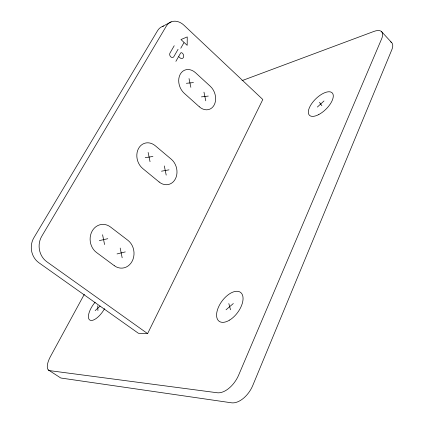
<?xml version="1.0" encoding="UTF-8"?>
<svg xmlns="http://www.w3.org/2000/svg" width="424" height="424" viewBox="0 0 424 424"><rect width="100%" height="100%" fill="white"/><g stroke="black" fill="none" stroke-linecap="round" stroke-linejoin="round"><path stroke-width="0.64" d="M147.6 333.619L262.811 99.508L183.995 25.249A15.889 12.153 65.5 0 0 166.33 26.108L41.753 236.269A18.259 16.43 84.4 0 0 46.863 261.793L147.6 333.619L138.394 333.269L38.913 262.758A17.925 16.234 84.8 0 1 33.904 237.7L157.553 30.703A15.635 12.068 65.3 0 1 163.563 26.118M84.318 294.304L50.477 356.483A15.513 6.159 -57 0 0 49.836 370.666L217.221 392.757A21.009 12.036 -56.9 0 0 238.648 375.113L381.695 38.695A17.358 7.5 -42.1 0 0 373.836 31.456L242.019 80.64M180.757 48.251L184.074 42.453L187.175 45.336L187.244 36.92L180.963 39.554L183.857 42.246M175.881 61.348L180.539 53.185A1.484 1.145 66.8 0 1 182.188 53.064L182.511 53.36A3.058 2.353 66.8 0 1 183.375 57.537A3.058 2.353 66.8 0 1 179.988 57.797L178.843 56.747M178.075 49.274L173.867 56.604A2.767 2.147 66.3 0 1 170.771 56.837A2.767 2.147 66.3 0 1 169.992 53.058L174.227 45.728M95.151 310.617L100.069 306.117M317.353 107.06L324 100.97M226.034 309.796L233.327 303.531M162.36 26.511L171.169 21.868M117.04 253.923L125.287 251.914M99.327 240.625L107.797 238.691M161.491 171.19L168.996 169.849M145.225 157.702L152.921 156.44M201.421 96.873L208.29 96.073M186.406 83.3L193.445 82.579M48.357 369.972L59.805 377.365A15.402 6.344 -57.3 0 0 61.321 378.086L231.44 402.8A20.808 12.322 -57.3 0 0 252.794 385.437L391.856 49.661A17.22 7.706 -41.7 0 0 390.668 41.865M381.483 31.546L391.532 42.448M319.484 102.332L321.869 105.724M228.828 303.6L230.534 309.769M203.965 92.141L205.773 100.806M189.024 78.567L190.848 87.318M164.311 165.943L166.203 175.101M148.135 152.444L150.038 161.698M120.188 248.061L122.165 257.771M102.582 234.748L104.574 244.563M97.743 305.752L97.923 310.601M104.569 308.624A14.299 5.878 -55.2 0 1 89.74 320.009A14.299 5.878 -55.2 0 1 95.119 302.227M114.332 265.716L96.502 252.492A15.359 13.292 82.7 0 1 92.103 231.16A15.359 13.292 82.7 0 1 110.537 227.026L127.916 240.329A15.211 12.969 84.4 0 1 132.113 261.306A15.211 12.969 84.4 0 1 114.332 265.716M159.122 181.981L142.761 168.551A14.496 11.925 73.5 0 1 138.563 148.442A14.496 11.925 73.5 0 1 155.317 145.766L171.296 159.233A14.337 11.671 75.4 0 1 175.319 179.018A14.337 11.671 75.4 0 1 159.122 181.981M199.344 106.8L184.244 93.275A13.812 10.69 69 0 1 180.232 74.258A13.812 10.69 69 0 1 195.549 72.758L210.309 86.295A13.648 10.489 70.5 0 1 214.168 105.014A13.648 10.489 70.5 0 1 199.344 106.8M318.806 114.533A15.964 7.261 -44.4 0 0 332.48 93.206A15.964 7.261 -44.4 0 0 311.142 104.463A15.964 7.261 -44.4 0 0 318.806 114.533M229.676 320.051A17.983 9.683 -53.4 0 0 241.357 293.132A17.983 9.683 -53.4 0 0 218.418 307.268A17.983 9.683 -53.4 0 0 229.676 320.051"/></g></svg>
